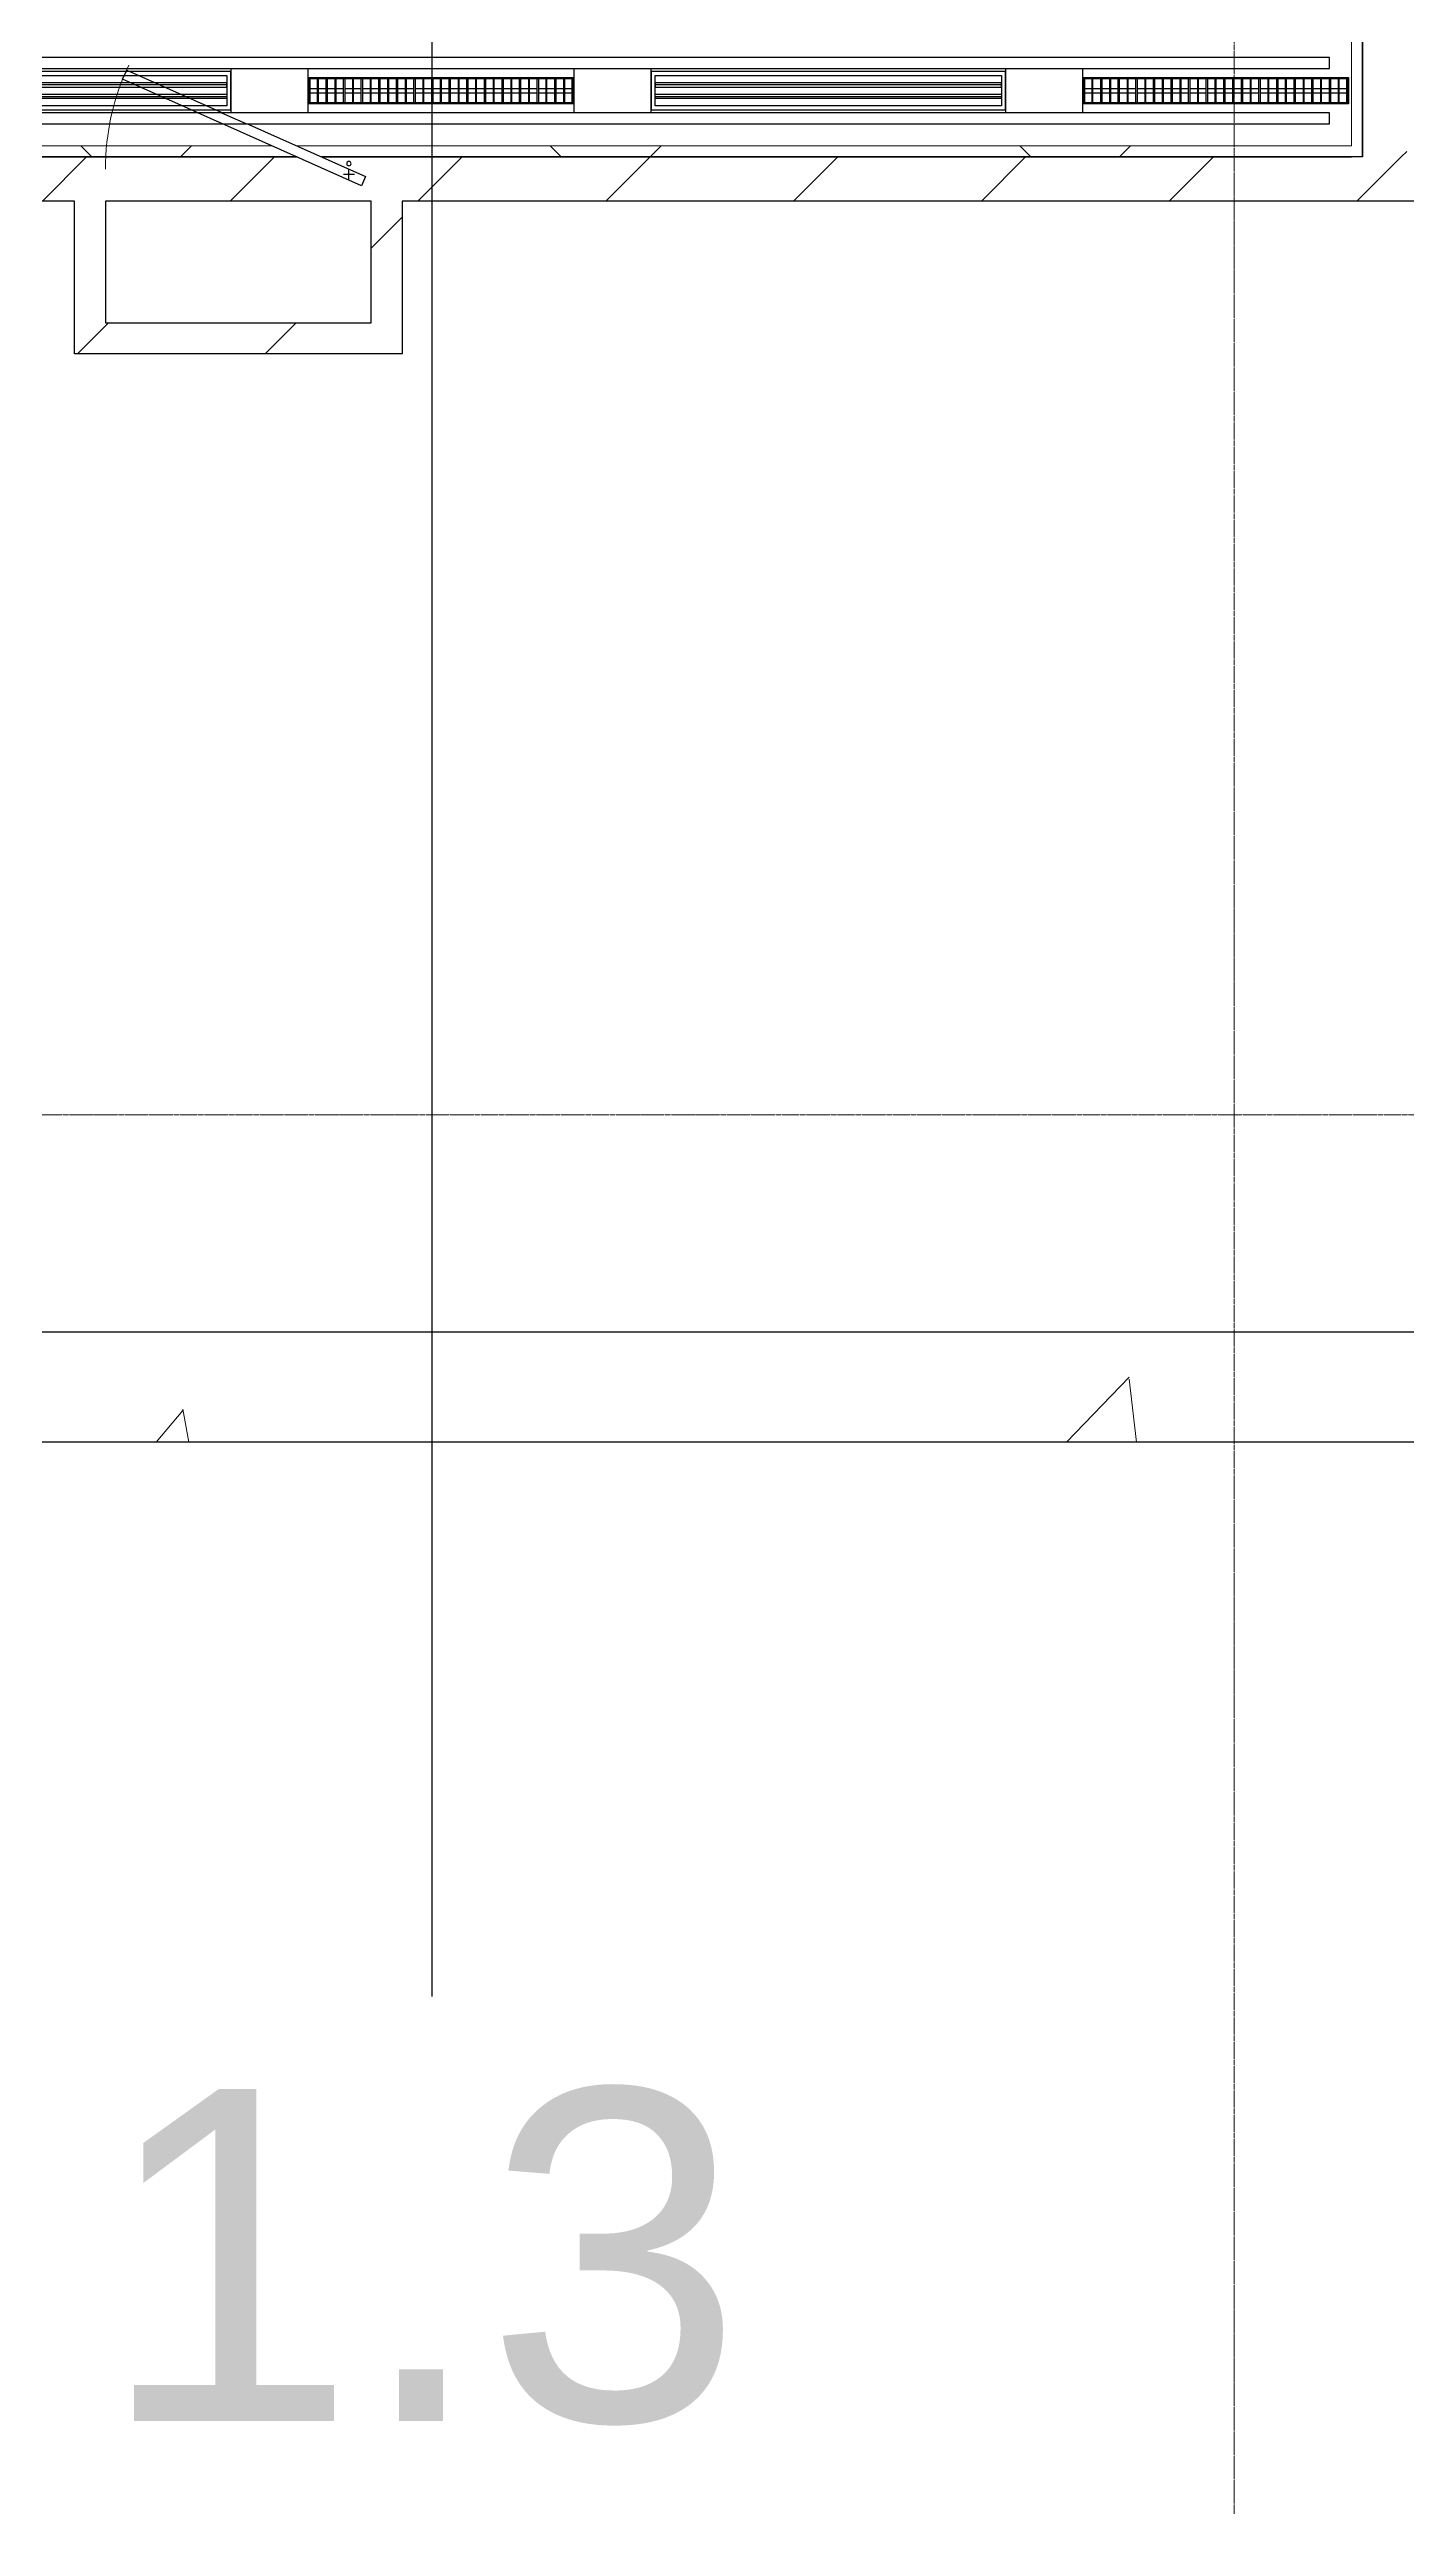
# Model space of a CAD drawing. Header units: millimetres. Extents: x -962357 to -591933, y -35273 to 59420.
# Drawn here: x -875434 to -869300, y -22087 to -10977 of the extents above; entities that cross this region are included whole.
import ezdxf
from ezdxf.enums import TextEntityAlignment as Align

# ---------------------------------------------------------------- set-up
doc = ezdxf.new("R2010")
doc.units = ezdxf.units.MM
doc.linetypes.add('DPA_Grid _ Level 100', pattern=[10, 5.5, -1.6, 1.3, -1.6])
for name, color, linetype in [('000 - WIPEOUT', 250, 'Continuous'), ('001 - ASCESSORIES', 251, 'Continuous'), ('A04_TUBE SERIES', 2, 'Continuous'), ('A11_ALU.SOLID SHEET', 2, 'Continuous')]:
    doc.layers.add(name, color=color, linetype=linetype)
for name, color, linetype, lineweight in [('008 - LIGHTING', 1, 'Continuous', 9), ('A-DOOR', 3, 'Continuous', 25), ('A-DOOR-E', 2, 'Continuous', 25), ('A-DOOR-OPNG', 2, 'Continuous', 9), ('A-FLOR-E', 2, 'Continuous', 9), ('A-GLAZ-CURT', 2, 'Continuous', 9), ('A-ROOM-IDEN', 3, 'Continuous', 25), ('A-WALL', 5, 'Continuous', 9), ('A-WALL-FNSH', 2, 'Continuous', 9), ('A-WALL-PATT', 1, 'Continuous', 9), ('S-GRID', 251, 'Continuous', 9)]:
    doc.layers.add(name, color=color, linetype=linetype, lineweight=lineweight)
doc.styles.add('Arial_1', font='arial.ttf', dxfattribs={"height": 1500})
pattern_1 = [(45, (2.4, 1), (-424.26407, 424.26407), [])]
pattern_2 = [(45, (2.4, 1), (-1060.6602, 1060.6602), []), (135, (2.4, 1), (-1060.6602, -1060.6602), [])]

# ---------------------------------------------------------------- blocks, each defined once
blk = doc.blocks.new('DPA_AC-SG-PI - A2_1200x2000 mm-12153081-4130-01 MULTI-PURPOSE LEVEL - REFLECTED CEILING PLAN')
at = {"layer": 'A-DOOR'}
for p, q in [((-500, 5), (-500, -45)), ((-525, -20), (-475, -20))]:
    blk.add_line(p, q, dxfattribs=at)
for start, end in [(0, 180), (180, 0)]:
    blk.add_arc((-500, -70), 10, start, end, dxfattribs=at)
at = {"layer": 'A-DOOR-E'}
for p, q in [((-575, -11), (-557, 30)), ((-557, 30), (523, -452)), ((504, -493), (-575, -11)), ((523, -452), (504, -493))]:
    blk.add_line(p, q, dxfattribs=at)
at = {"layer": 'A-DOOR-OPNG'}
blk.add_arc((-500, -45), 1100, 334.7442, 0, dxfattribs=at)
blk = doc.blocks.new('PPLS-PP19_Custom Tile Pattern - Custom Tile Pattern-V70-4130-01 MULTI-PURPOSE LEVEL - REFLECTED CEILING PLAN')
at = {"layer": 'A-GLAZ-CURT'}
for p, q in [((-300, 0), (300, 0)), ((300, 0), (-300, 0)), ((-134, 0), (-140, 0)), ((230, 0), (300, 0)), ((-300, -50), (300, -50)), ((300, -50), (-300, -50))]:
    blk.add_line(p, q, dxfattribs=at)
at = {"layer": 'A-GLAZ-CURT', "flags": 128}
for points in [[(-300, 0), (-292, 0), (-283, 0), (-275, 0), (-267, 0), (-259, 0), (-252, 0), (-244, 0), (-237, 0), (-229, 0), (-222, 0), (-215, 0), (-208, 0), (-201, 0), (-194, 0), (-188, 0), (-181, 0)], [(-190, 0), (-196, 0), (-203, 0), (-209, 0), (-216, 0), (-223, 0), (-230, 0), (-237, 0), (-244, 0), (-252, 0), (-260, 0), (-268, 0), (-275, 0), (-284, 0), (-292, 0), (-300, 0)], [(-149, 0), (-142, 0), (-133, 0), (-126, 0)]]:
    blk.add_lwpolyline(points, dxfattribs=at)
at = {"layer": 'A-GLAZ-CURT'}
for points, knots in [([(-300, 0), (-285, 0), (-237, 0), (-176, 0), (-138, 0), (-125, 0)], [-5323.127839, -5323.127839, -5323.127839, -5323.127839, -4502.809032, -2700.551212, -1108.984966, -1108.984966, -1108.984966, -1108.984966]), ([(-159, 0), (-160, 0), (-163, 0), (-174, 0), (-186, 0), (-210, 0), (-232, 0), (-249, 0), (-254, 0), (-254, 0)], [-2257.973564, -2257.973564, -2257.973564, -2257.973564, -2237.412286, -2029.680487, -1755.085331, -1400.429864, -858.079193, -543.655514, -531.287897, -531.287897, -531.287897, -531.287897]), ([(-143, 0), (-145, 0), (-150, 0), (-162, 0), (-178, 0), (-199, 0), (-215, 0), (-225, 0), (-227, 0)], [-2390.191866, -2390.191866, -2390.191866, -2390.191866, -2308.929706, -2113.765672, -1763.376603, -1422.553702, -978.033455, -910.549282, -910.549282, -910.549282, -910.549282]), ([(-128, 0), (-131, 0), (-137, 0), (-144, 0), (-147, 0)], [-5691.037617, -5691.037617, -5691.037617, -5691.037617, -5508.838257, -5319.88299, -5319.88299, -5319.88299, -5319.88299]), ([(-66, 0), (-70, 0), (-84, 0), (-111, 0), (-129, 0), (-142, 0), (-144, 0)], [-7788.403577, -7788.403577, -7788.403577, -7788.403577, -7508.296369, -7004.680444, -6449.282163, -6393.465623, -6393.465623, -6393.465623, -6393.465623]), ([(-118, 0), (-119, 0), (-122, 0), (-125, 0), (-127, 0), (-127, 0)], [-164.249813, -164.249813, -164.249813, -164.249813, -98.539552, -24.539552, 0, 0, 0, 0]), ([(-126, 0), (-125, 0), (-120, 0), (-107, 0), (-90, 0), (-75, 0), (-68, 0), (-65, 0), (-64, 0)], [-4082.700899, -4082.700899, -4082.700899, -4082.700899, -4054.690705, -3793.097032, -3402.597032, -3144.956779, -3050.982048, -2969.237017, -2969.237017, -2969.237017, -2969.237017]), ([(-126, 0), (-122, 0), (-109, 0), (-91, 0), (-77, 0), (-72, 0)], [-5231.017328, -5231.017328, -5231.017328, -5231.017328, -4994.692869, -4542.524482, -4234.633075, -4234.633075, -4234.633075, -4234.633075]), ([(-115, 0), (-108, 0), (-99, 0), (-91, 0), (-91, 0)], [-6773.888853, -6773.888853, -6773.888853, -6773.888853, -6236.997189, -6184.855039, -6184.855039, -6184.855039, -6184.855039]), ([(-59, 0), (-60, 0), (-66, 0), (-81, 0), (-99, 0), (-111, 0), (-113, 0)], [-1113.463882, -1113.463882, -1113.463882, -1113.463882, -1060.00838, -740.068933, -229.489605, -123.718209, -123.718209, -123.718209, -123.718209]), ([(-39, 0), (-40, 0), (-45, 0), (-56, 0), (-76, 0), (-92, 0), (-103, 0), (-106, 0)], [-1826.829157, -1826.829157, -1826.829157, -1826.829157, -1792.521578, -1466.981642, -1208.454564, -789.402658, -608.943052, -608.943052, -608.943052, -608.943052]), ([(-96, 0), (-96, 0), (-91, 0), (-71, 0), (-43, 0), (-15, 0), (-4, 0), (-1, 0)], [-5115.12164, -5115.12164, -5115.12164, -5115.12164, -5103.229623, -4799.173296, -4065.652676, -3589.737505, -3410.081093, -3410.081093, -3410.081093, -3410.081093]), ([(-68, 0), (-73, 0), (-81, 0), (-89, 0), (-92, 0)], [-2627.997013, -2627.997013, -2627.997013, -2627.997013, -2193.204658, -1970.99776, -1970.99776, -1970.99776, -1970.99776]), ([(-80, 0), (-79, 0), (-75, 0), (-71, 0), (-67, 0)], [-1286.743147, -1286.743147, -1286.743147, -1286.743147, -1274.333717, -1073.56893, -1073.56893, -1073.56893, -1073.56893]), ([(-29, 0), (-34, 0), (-44, 0), (-56, 0), (-63, 0), (-65, 0)], [-2680.714891, -2680.714891, -2680.714891, -2680.714891, -2413.671296, -2161.752162, -2037.343317, -2037.343317, -2037.343317, -2037.343317]), ([(31, 0), (26, 0), (12, 0), (-17, 0), (-42, 0), (-56, 0), (-58, 0)], [-4496.803627, -4496.803627, -4496.803627, -4496.803627, -4222.080604, -3745.412743, -2981.410125, -2831.320802, -2831.320802, -2831.320802, -2831.320802]), ([(-50, 0), (-48, 0), (-45, 0), (-43, 0), (-42, 0)], [-4417.7536, -4417.7536, -4417.7536, -4417.7536, -4321.566175, -4270.495146, -4270.495146, -4270.495146, -4270.495146]), ([(71, 0), (71, 0), (65, 0), (54, 0), (37, 0), (24, 0), (13, 0), (-3, 0), (-21, 0), (-33, 0), (-42, 0), (-47, 0), (-48, 0)], [-2966.590051, -2966.590051, -2966.590051, -2966.590051, -2950.589685, -2634.532728, -2313.748533, -2106.613311, -1925.670641, -1617.263037, -1290.787923, -1039.307308, -819.71621, -773.893057, -773.893057, -773.893057, -773.893057]), ([(-46, 0), (-43, 0), (-38, 0), (-34, 0), (-32, 0)], [-3487.344885, -3487.344885, -3487.344885, -3487.344885, -3315.260113, -3238.248822, -3238.248822, -3238.248822, -3238.248822]), ([(-31, 0), (-28, 0), (-17, 0), (9, 0), (43, 0), (68, 0), (78, 0), (79, 0)], [-6062.162279, -6062.162279, -6062.162279, -6062.162279, -5862.463379, -5340.621928, -4573.028122, -4094.177415, -3998.447461, -3998.447461, -3998.447461, -3998.447461]), ([(3, 0), (-5, 0), (-15, 0), (-29, 0), (-31, 0)], [-9880.810509, -9880.810509, -9880.810509, -9880.810509, -9424.652049, -9299.586361, -9299.586361, -9299.586361, -9299.586361]), ([(-29, 0), (-29, 0), (-27, 0), (-24, 0), (-23, 0)], [-166.548282, -166.548282, -166.548282, -166.548282, -102.06493, 0, 0, 0, 0]), ([(-23, 0), (-20, 0), (-17, 0), (-13, 0), (-11, 0), (-10, 0)], [-56468.192263, -56468.192263, -56468.192263, -56468.192263, -56344.022017, -56303.229861, -56238.992205, -56238.992205, -56238.992205, -56238.992205]), ([(-21, 0), (-19, 0), (-12, 0), (-1, 0), (4, 0)], [-2989.152759, -2989.152759, -2989.152759, -2989.152759, -2864.387349, -2490.960632, -2490.960632, -2490.960632, -2490.960632]), ([(1, 0), (-2, 0), (-7, 0), (-11, 0), (-12, 0)], [-2679.34943, -2679.34943, -2679.34943, -2679.34943, -2518.50168, -2435.772209, -2435.772209, -2435.772209, -2435.772209]), ([(-3, 0), (-1, 0), (14, 0), (43, 0), (89, 0), (121, 0), (138, 0), (139, 0)], [-439.821474, -439.821474, -439.821474, -439.821474, -429.606584, -390.253598, -346.313304, -291.370682, -290.5735, -290.5735, -290.5735, -290.5735]), ([(3, 0), (5, 0), (8, 0), (16, 0), (23, 0), (24, 0)], [-211.182196, -211.182196, -211.182196, -211.182196, -206.416616, -198.214427, -187.717507, -187.717507, -187.717507, -187.717507]), ([(103, 0), (101, 0), (86, 0), (63, 0), (37, 0), (25, 0), (21, 0)], [-375.435014, -375.435014, -375.435014, -375.435014, -369.147452, -330.153101, -307.516438, -289.397823, -289.397823, -289.397823, -289.397823]), ([(22, 0), (22, 0), (25, 0), (31, 0), (39, 0), (48, 0), (53, 0), (54, 0)], [-1992.768506, -1992.768506, -1992.768506, -1992.768506, -1956.422387, -1818.904206, -1645.594513, -1443.202566, -1370.028348, -1370.028348, -1370.028348, -1370.028348]), ([(136, 0), (122, 0), (87, 0), (51, 0), (31, 0)], [-106.750556, -106.750556, -106.750556, -106.750556, -59.610984, 0, 0, 0, 0]), ([(36, 0), (38, 0), (47, 0), (53, 0), (56, 0)], [-314.598523, -314.598523, -314.598523, -314.598523, -305.899624, -292.458861, -292.458861, -292.458861, -292.458861]), ([(100, 0), (90, 0), (75, 0), (58, 0), (47, 0), (42, 0), (38, 0), (37, 0)], [-395.777283, -395.777283, -395.777283, -395.777283, -357.622665, -341.267687, -334.000314, -326.15566, -321.97841, -321.97841, -321.97841, -321.97841]), ([(39, 0), (43, 0), (54, 0), (67, 0), (73, 0)], [-4639.627446, -4639.627446, -4639.627446, -4639.627446, -4353.683244, -3976.823525, -3976.823525, -3976.823525, -3976.823525]), ([(97, 0), (97, 0), (100, 0), (109, 0), (121, 0), (140, 0), (161, 0), (176, 0), (183, 0)], [-2253.533331, -2253.533331, -2253.533331, -2253.533331, -2233.599744, -2052.234781, -1843.028543, -1530.39897, -1095.004608, -662.803921, -662.803921, -662.803921, -662.803921]), ([(131, 0), (133, 0), (139, 0), (148, 0), (153, 0)], [-625.910216, -625.910216, -625.910216, -625.910216, -618.981161, -603.66234, -603.66234, -603.66234, -603.66234]), ([(163, 0), (165, 0), (169, 0), (171, 0), (171, 0)], [-111.264224, -111.264224, -111.264224, -111.264224, -56.742688, -55.632112, -55.632112, -55.632112, -55.632112]), ([(300, 0), (287, 0), (254, 0), (207, 0), (180, 0), (166, 0), (165, 0)], [-285.253232, -285.253232, -285.253232, -285.253232, -244.693688, -187.987675, -143.776725, -138.771843, -138.771843, -138.771843, -138.771843]), ([(172, 0), (176, 0), (189, 0), (194, 0), (196, 0)], [-7971.819559, -7971.819559, -7971.819559, -7971.819559, -7784.112253, -7707.76565, -7707.76565, -7707.76565, -7707.76565]), ([(186, 0), (187, 0), (193, 0), (209, 0), (219, 0), (230, 0)], [-46.257281, -46.257281, -46.257281, -46.257281, -41.623857, -24.459831, 0, 0, 0, 0]), ([(220, 0), (225, 0), (244, 0), (265, 0), (276, 0), (279, 0)], [-6915.603924, -6915.603924, -6915.603924, -6915.603924, -6582.165592, -6068.460911, -5859.388289, -5859.388289, -5859.388289, -5859.388289]), ([(286, 0), (287, 0), (288, 0), (294, 0), (298, 0), (300, 0)], [-4011.010929, -4011.010929, -4011.010929, -4011.010929, -3959.664717, -3862.421465, -3746.95702, -3746.95702, -3746.95702, -3746.95702])]:
    blk.add_open_spline(points, degree=3, knots=knots, dxfattribs=at)
for points in [[(-123, 0), (-125, 0), (-130, 0), (-134, 0)], [(-109, 0), (-104, 0), (-99, 0), (-91, 0)], [(68, 0), (72, 0), (76, 0), (80, 0)]]:
    blk.add_open_spline(points, degree=3, dxfattribs=at)
blk = doc.blocks.new('PPLS-PP19_Custom Tile Pattern - Custom Tile Pattern-V83-4130-01 MULTI-PURPOSE LEVEL - REFLECTED CEILING PLAN')
at = {"layer": 'A-GLAZ-CURT'}
for p, q in [((-300, 0), (-146, 0)), ((-146, 0), (-300, 0)), ((-36, 0), (300, 0)), ((300, 0), (-36, 0)), ((230, 0), (300, 0)), ((-300, -50), (-34, -50)), ((-34, -50), (-300, -50)), ((76, -50), (300, -50)), ((300, -50), (76, -50))]:
    blk.add_line(p, q, dxfattribs=at)
at = {"layer": 'A-GLAZ-CURT', "flags": 128}
for points in [[(-300, 0), (-292, 0), (-283, 0), (-275, 0), (-267, 0), (-259, 0), (-252, 0), (-244, 0), (-237, 0), (-229, 0), (-222, 0), (-215, 0), (-208, 0), (-201, 0), (-194, 0), (-188, 0), (-181, 0)], [(-190, 0), (-196, 0), (-203, 0), (-209, 0), (-216, 0), (-223, 0), (-230, 0), (-237, 0), (-244, 0), (-252, 0), (-260, 0), (-268, 0), (-275, 0), (-284, 0), (-292, 0), (-300, 0)]]:
    blk.add_lwpolyline(points, dxfattribs=at)
at = {"layer": 'A-GLAZ-CURT'}
for points, knots in [([(-300, 0), (-285, 0), (-237, 0), (-189, 0), (-159, 0), (-151, 0)], [-5323.127839, -5323.127839, -5323.127839, -5323.127839, -4502.809032, -2700.551212, -1996.172939, -1996.172939, -1996.172939, -1996.172939]), ([(-159, 0), (-160, 0), (-163, 0), (-174, 0), (-186, 0), (-210, 0), (-232, 0), (-249, 0), (-254, 0), (-254, 0)], [-2257.973564, -2257.973564, -2257.973564, -2257.973564, -2237.412286, -2029.680487, -1755.085331, -1400.429864, -858.079193, -543.655514, -531.287897, -531.287897, -531.287897, -531.287897]), ([(-150, 0), (-153, 0), (-163, 0), (-178, 0), (-199, 0), (-215, 0), (-225, 0), (-227, 0)], [-2276.373206, -2276.373206, -2276.373206, -2276.373206, -2113.765672, -1763.376603, -1422.553702, -978.033455, -910.549282, -910.549282, -910.549282, -910.549282]), ([(-35, 0), (-26, 0), (-14, 0), (-4, 0), (-1, 0)], [-4019.024145, -4019.024145, -4019.024145, -4019.024145, -3589.737505, -3410.081093, -3410.081093, -3410.081093, -3410.081093]), ([(31, 0), (26, 0), (12, 0), (-10, 0), (-27, 0), (-34, 0)], [-4496.803627, -4496.803627, -4496.803627, -4496.803627, -4222.080604, -3745.412743, -3330.96565, -3330.96565, -3330.96565, -3330.96565]), ([(71, 0), (71, 0), (65, 0), (54, 0), (37, 0), (24, 0), (13, 0), (-3, 0), (-21, 0), (-30, 0), (-34, 0), (-34, 0)], [-2966.590051, -2966.590051, -2966.590051, -2966.590051, -2950.589685, -2634.532728, -2313.748533, -2106.613311, -1925.670641, -1617.263037, -1290.787923, -1039.307308, -1031.857409, -1031.857409, -1031.857409, -1031.857409]), ([(-31, 0), (-28, 0), (-17, 0), (9, 0), (43, 0), (68, 0), (78, 0), (79, 0)], [-6062.162279, -6062.162279, -6062.162279, -6062.162279, -5862.463379, -5340.621928, -4573.028122, -4094.177415, -3998.447461, -3998.447461, -3998.447461, -3998.447461]), ([(3, 0), (-5, 0), (-15, 0), (-29, 0), (-31, 0)], [-9880.810509, -9880.810509, -9880.810509, -9880.810509, -9424.652049, -9299.586361, -9299.586361, -9299.586361, -9299.586361]), ([(-29, 0), (-29, 0), (-27, 0), (-24, 0), (-23, 0)], [-166.548282, -166.548282, -166.548282, -166.548282, -102.06493, 0, 0, 0, 0]), ([(-23, 0), (-20, 0), (-17, 0), (-13, 0), (-11, 0), (-10, 0)], [-56468.192263, -56468.192263, -56468.192263, -56468.192263, -56344.022017, -56303.229861, -56238.992205, -56238.992205, -56238.992205, -56238.992205]), ([(-21, 0), (-19, 0), (-12, 0), (-1, 0), (4, 0)], [-2989.152759, -2989.152759, -2989.152759, -2989.152759, -2864.387349, -2490.960632, -2490.960632, -2490.960632, -2490.960632]), ([(1, 0), (-2, 0), (-7, 0), (-11, 0), (-12, 0)], [-2679.34943, -2679.34943, -2679.34943, -2679.34943, -2518.50168, -2435.772209, -2435.772209, -2435.772209, -2435.772209]), ([(-3, 0), (-1, 0), (14, 0), (43, 0), (89, 0), (121, 0), (138, 0), (139, 0)], [-439.821474, -439.821474, -439.821474, -439.821474, -429.606584, -390.253598, -346.313304, -291.370682, -290.5735, -290.5735, -290.5735, -290.5735]), ([(3, 0), (5, 0), (8, 0), (16, 0), (23, 0), (24, 0)], [-211.182196, -211.182196, -211.182196, -211.182196, -206.416616, -198.214427, -187.717507, -187.717507, -187.717507, -187.717507]), ([(103, 0), (101, 0), (86, 0), (63, 0), (37, 0), (25, 0), (21, 0)], [-375.435014, -375.435014, -375.435014, -375.435014, -369.147452, -330.153101, -307.516438, -289.397823, -289.397823, -289.397823, -289.397823]), ([(22, 0), (22, 0), (25, 0), (31, 0), (39, 0), (48, 0), (53, 0), (54, 0)], [-1992.768506, -1992.768506, -1992.768506, -1992.768506, -1956.422387, -1818.904206, -1645.594513, -1443.202566, -1370.028348, -1370.028348, -1370.028348, -1370.028348]), ([(136, 0), (122, 0), (87, 0), (51, 0), (31, 0)], [-106.750556, -106.750556, -106.750556, -106.750556, -59.610984, 0, 0, 0, 0]), ([(36, 0), (38, 0), (47, 0), (53, 0), (56, 0)], [-314.598523, -314.598523, -314.598523, -314.598523, -305.899624, -292.458861, -292.458861, -292.458861, -292.458861]), ([(100, 0), (90, 0), (75, 0), (58, 0), (47, 0), (42, 0), (38, 0), (37, 0)], [-395.777283, -395.777283, -395.777283, -395.777283, -357.622665, -341.267687, -334.000314, -326.15566, -321.97841, -321.97841, -321.97841, -321.97841]), ([(39, 0), (43, 0), (54, 0), (67, 0), (73, 0)], [-4639.627446, -4639.627446, -4639.627446, -4639.627446, -4353.683244, -3976.823525, -3976.823525, -3976.823525, -3976.823525]), ([(97, 0), (97, 0), (100, 0), (109, 0), (121, 0), (132, 0), (139, 0), (140, 0)], [-2253.533331, -2253.533331, -2253.533331, -2253.533331, -2233.599744, -2052.234781, -1843.028543, -1530.39897, -1474.608354, -1474.608354, -1474.608354, -1474.608354]), ([(131, 0), (133, 0), (135, 0), (137, 0), (138, 0)], [-625.910216, -625.910216, -625.910216, -625.910216, -618.981161, -618.494257, -618.494257, -618.494257, -618.494257]), ([(141, 0), (148, 0), (162, 0), (176, 0), (183, 0)], [-1458.168626, -1458.168626, -1458.168626, -1458.168626, -1095.004608, -662.803921, -662.803921, -662.803921, -662.803921]), ([(163, 0), (165, 0), (169, 0), (171, 0), (171, 0)], [-111.264224, -111.264224, -111.264224, -111.264224, -56.742688, -55.632112, -55.632112, -55.632112, -55.632112]), ([(300, 0), (287, 0), (254, 0), (207, 0), (180, 0), (166, 0), (165, 0)], [-285.253232, -285.253232, -285.253232, -285.253232, -244.693688, -187.987675, -143.776725, -138.771843, -138.771843, -138.771843, -138.771843]), ([(172, 0), (176, 0), (189, 0), (194, 0), (196, 0)], [-7971.819559, -7971.819559, -7971.819559, -7971.819559, -7784.112253, -7707.76565, -7707.76565, -7707.76565, -7707.76565]), ([(186, 0), (187, 0), (193, 0), (209, 0), (219, 0), (230, 0)], [-46.257281, -46.257281, -46.257281, -46.257281, -41.623857, -24.459831, 0, 0, 0, 0]), ([(220, 0), (225, 0), (244, 0), (265, 0), (276, 0), (279, 0)], [-6915.603924, -6915.603924, -6915.603924, -6915.603924, -6582.165592, -6068.460911, -5859.388289, -5859.388289, -5859.388289, -5859.388289]), ([(286, 0), (287, 0), (288, 0), (294, 0), (298, 0), (300, 0)], [-4011.010929, -4011.010929, -4011.010929, -4011.010929, -3959.664717, -3862.421465, -3746.95702, -3746.95702, -3746.95702, -3746.95702])]:
    blk.add_open_spline(points, degree=3, knots=knots, dxfattribs=at)
for points in [[(-29, 0), (-31, 0), (-33, 0), (-35, 0)], [(68, 0), (72, 0), (76, 0), (80, 0)], [(145, 0), (148, 0), (150, 0), (153, 0)]]:
    blk.add_open_spline(points, degree=3, dxfattribs=at)
blk = doc.blocks.new('*U612')
at = {"layer": 'A-GLAZ-CURT'}
for name, p in [('PPLS-PP19_Custom Tile Pattern - Custom Tile Pattern-V70-4130-01 MULTI-PURPOSE LEVEL - REFLECTED CEILING PLAN', (-130800, -14995)), ('PPLS-PP19_Custom Tile Pattern - Custom Tile Pattern-V70-4130-01 MULTI-PURPOSE LEVEL - REFLECTED CEILING PLAN', (-130200, -14995)), ('PPLS-PP19_Custom Tile Pattern - Custom Tile Pattern-V83-4130-01 MULTI-PURPOSE LEVEL - REFLECTED CEILING PLAN', (-129600, -14995)), ('PPLS-PP19_Custom Tile Pattern - Custom Tile Pattern-V70-4130-01 MULTI-PURPOSE LEVEL - REFLECTED CEILING PLAN', (-129000, -14995)), ('PPLS-PP19_Custom Tile Pattern - Custom Tile Pattern-V70-4130-01 MULTI-PURPOSE LEVEL - REFLECTED CEILING PLAN', (-128400, -14995)), ('PPLS-PP19_Custom Tile Pattern - Custom Tile Pattern-V70-4130-01 MULTI-PURPOSE LEVEL - REFLECTED CEILING PLAN', (-127800, -14995)), ('PPLS-PP19_Custom Tile Pattern - Custom Tile Pattern-V70-4130-01 MULTI-PURPOSE LEVEL - REFLECTED CEILING PLAN', (-127200, -14995))]:
    blk.add_blockref(name, p, dxfattribs=at)
blk = doc.blocks.new('*U585')
blk.add_wipeout([(-25, 0), (25, 0), (25, 20718), (-25, 20718)]).dxf.layer = '000 - WIPEOUT'
at = {"layer": 'A04_TUBE SERIES', "color": 0}
blk.add_lwpolyline([(-25, 0), (25, 0), (25, 20718), (-25, 20718)], close=True, dxfattribs=at)
at = {"layer": 'Defpoints', "color": 250, "flags": 1}
blk.add_attdef('EXTR.OVL-LENGTH_', (-33, -9), '', height=5, dxfattribs=at)
blk = doc.blocks.new('*U570')
at = {"color": 1}
blk.add_wipeout([(600, -60), (-600, -60), (-600, 60), (600, 60)], dxfattribs=at).dxf.layer = '000 - WIPEOUT'
at = {"layer": '001 - ASCESSORIES', "color": 0}
blk.add_lwpolyline([(600, -60), (-600, -60), (-600, 60), (600, 60)], close=True, dxfattribs=at)
at = {"layer": '001 - ASCESSORIES'}
for points in [[(-593, -55), (-598, -55), (-598, 55), (-593, 55)], [(595, -55), (-595, -55), (-595, 55), (595, 55)], [(-559, -55), (-554, -55), (-554, 55), (-559, 55)], [(-514, -55), (-519, -55), (-519, 55), (-514, 55)], [(-479, -55), (-474, -55), (-474, 55), (-479, 55)], [(-435, -55), (-440, -55), (-440, 55), (-435, 55)], [(-400, -55), (-395, -55), (-395, 55), (-400, 55)], [(-355, -55), (-360, -55), (-360, 55), (-355, 55)], [(-320, -55), (-315, -55), (-315, 55), (-320, 55)], [(-276, -55), (-281, -55), (-281, 55), (-276, 55)], [(-241, -55), (-236, -55), (-236, 55), (-241, 55)], [(-196, -55), (-201, -55), (-201, 55), (-196, 55)], [(-161, -55), (-156, -55), (-156, 55), (-161, 55)], [(-117, -55), (-122, -55), (-122, 55), (-117, 55)], [(-82, -55), (-77, -55), (-77, 55), (-82, 55)], [(-37, -55), (-42, -55), (-42, 55), (-37, 55)], [(-3, -55), (3, -55), (3, 55), (-3, 55)], [(42, -55), (37, -55), (37, 55), (42, 55)], [(77, -55), (82, -55), (82, 55), (77, 55)], [(122, -55), (117, -55), (117, 55), (122, 55)], [(156, -55), (161, -55), (161, 55), (156, 55)], [(201, -55), (196, -55), (196, 55), (201, 55)], [(236, -55), (241, -55), (241, 55), (236, 55)], [(281, -55), (276, -55), (276, 55), (281, 55)], [(315, -55), (320, -55), (320, 55), (315, 55)], [(360, -55), (355, -55), (355, 55), (360, 55)], [(395, -55), (400, -55), (400, 55), (395, 55)], [(440, -55), (435, -55), (435, 55), (440, 55)], [(474, -55), (479, -55), (479, 55), (474, 55)], [(519, -55), (514, -55), (514, 55), (519, 55)], [(554, -55), (559, -55), (559, 55), (554, 55)], [(598, -55), (593, -55), (593, 55), (598, 55)]]:
    blk.add_lwpolyline(points, close=True, dxfattribs=at)
for points in [[(-593, 10), (-559, 10)], [(-554, 10), (-519, 10)], [(-514, 10), (-479, 10)], [(-474, 10), (-440, 10)], [(-435, 10), (-400, 10)], [(-395, 10), (-360, 10)], [(-355, 10), (-320, 10)], [(-315, 10), (-281, 10)], [(-276, 10), (-241, 10)], [(-236, 10), (-201, 10)], [(-196, 10), (-161, 10)], [(-156, 10), (-122, 10)], [(-117, 10), (-82, 10)], [(-77, 10), (-42, 10)], [(-37, 10), (-3, 10)], [(3, 10), (37, 10)], [(42, 10), (77, 10)], [(82, 10), (117, 10)], [(122, 10), (156, 10)], [(161, 10), (196, 10)], [(201, 10), (236, 10)], [(241, 10), (276, 10)], [(281, 10), (315, 10)], [(320, 10), (355, 10)], [(360, 10), (395, 10)], [(400, 10), (435, 10)], [(440, 10), (474, 10)], [(479, 10), (514, 10)], [(519, 10), (554, 10)], [(559, 10), (593, 10)], [(-593, -10), (-559, -10)], [(-554, -10), (-519, -10)], [(-514, -10), (-479, -10)], [(-474, -10), (-440, -10)], [(-435, -10), (-400, -10)], [(-395, -10), (-360, -10)], [(-355, -10), (-320, -10)], [(-315, -10), (-281, -10)], [(-276, -10), (-241, -10)], [(-236, -10), (-201, -10)], [(-196, -10), (-161, -10)], [(-156, -10), (-122, -10)], [(-117, -10), (-82, -10)], [(-77, -10), (-42, -10)], [(-37, -10), (-3, -10)], [(3, -10), (37, -10)], [(42, -10), (77, -10)], [(82, -10), (117, -10)], [(122, -10), (156, -10)], [(161, -10), (196, -10)], [(201, -10), (236, -10)], [(241, -10), (276, -10)], [(281, -10), (315, -10)], [(320, -10), (355, -10)], [(360, -10), (395, -10)], [(400, -10), (435, -10)], [(440, -10), (474, -10)], [(479, -10), (514, -10)], [(519, -10), (554, -10)], [(559, -10), (593, -10)]]:
    blk.add_lwpolyline(points, dxfattribs=at)
blk = doc.blocks.new('*U584')
blk.add_wipeout([(-25, 0), (25, 0), (25, 20718), (-25, 20718)]).dxf.layer = '000 - WIPEOUT'
at = {"layer": 'A04_TUBE SERIES', "color": 0}
blk.add_lwpolyline([(-25, 0), (25, 0), (25, 20718), (-25, 20718)], close=True, dxfattribs=at)
at = {"layer": 'Defpoints', "color": 250, "flags": 1}
blk.add_attdef('EXTR.OVL-LENGTH_', (-33, -9), '', height=5, dxfattribs=at)
blk = doc.blocks.new('*U742')
blk.add_point((0, 0))
at = {"layer": 'Defpoints', "color": 250}
blk.add_text('AL.SHEET-HAT-TYPE-C', height=7, rotation=270, dxfattribs=at).set_placement((15, 0), align=Align.BOTTOM_CENTER)
blk.add_wipeout([(0, -100), (350, -100), (350, 100), (0, 100)]).dxf.layer = '000 - WIPEOUT'
at = {"layer": 'A11_ALU.SOLID SHEET', "color": 0}
blk.add_lwpolyline([(0, -100), (350, -100), (350, 100), (0, 100)], close=True, dxfattribs=at)
blk = doc.blocks.new('*U526')
at = {"layer": '001 - ASCESSORIES', "color": 0, "linetype": 'ByBlock'}
blk.add_lwpolyline([(800, 87), (-800, 87), (-800, -87), (800, -87)], close=True, dxfattribs=at)
at = {"layer": '001 - ASCESSORIES', "linetype": 'ByBlock'}
for points in [[(-782, 69), (782, 69), (782, -69), (-782, -69)], [(782, 36), (-782, 36), (-782, 16), (782, 16)], [(-782, -16), (782, -16), (782, -36), (-782, -36)]]:
    blk.add_lwpolyline(points, close=True, dxfattribs=at)
for points in [[(782, 26), (-782, 26)], [(-782, -26), (782, -26)]]:
    blk.add_lwpolyline(points, dxfattribs=at)
blk = doc.blocks.new('*U744')
blk.add_point((0, 0))
at = {"layer": 'Defpoints', "color": 250}
blk.add_text('AL.SHEET-HAT-TYPE-C', height=7, rotation=270, dxfattribs=at).set_placement((15, 0), align=Align.BOTTOM_CENTER)
blk.add_wipeout([(0, -100), (350, -100), (350, 100), (0, 100)]).dxf.layer = '000 - WIPEOUT'
at = {"layer": 'A11_ALU.SOLID SHEET', "color": 0}
blk.add_lwpolyline([(0, -100), (350, -100), (350, 100), (0, 100)], close=True, dxfattribs=at)
blk = doc.blocks.new('*U853')
at = {"layer": 'A11_ALU.SOLID SHEET', "color": 1}
for name, p in [('*U744', (-129934, -14745)), ('*U742', (-128384, -14745)), ('*U742', (-126434, -14745))]:
    blk.add_blockref(name, p, dxfattribs=at)
at = {"layer": '008 - LIGHTING'}
for name, p in [('*U526', (-130734, -14745)), ('*U526', (-127234, -14745)), ('*U570', (-128984, -14745)), ('*U570', (-125484, -14745))]:
    blk.add_blockref(name, p, dxfattribs=at)
at = {"layer": 'A04_TUBE SERIES', "linetype": 'ByBlock', "rotation": 270}
for name, p in [('*U584', (-145688, -14620)), ('*U585', (-145688, -14870))]:
    blk.add_blockref(name, p, dxfattribs=at)

msp = doc.modelspace()

# ---------------------------------------------------------------- hatches: boundary and pattern name
at = {"layer": 'A-WALL-PATT'}
h = msp.add_hatch(dxfattribs=at)
h.set_pattern_fill('FP_1', color=256, style=0, pattern_type=2)
h.set_pattern_definition([(50, (2.4, 1), (3643.682, -318.781), [381, -4191]), (355, (2.4, 1), (-704.856, 3821.136), [304.8, -3352.8]), (100.451, (306, -25.6), (2938.852, 3502.332), [323.8, -3561.801]), (46.184, (2.4, 1017), (5421.581, -840.856), [571.5, -6286.5]), (96.636, (454, 947), (4748.05, 4948.55), [485.7, -5342.702]), (351.184, (2.4, 1017), (4748.1, 4948.506), [457.2, -5029.2]), (21, (510.4, 763), (3032.288, -2045.304), [381, -4191]), (326, (510.4, 763), (1236.042, 3683.762), [304.8, -3352.8]), (71.451, (763, 592.5), (4268.343, 1638.425), [323.8, -3561.801]), (37.5, (2.4, 1), (61.772, 1691.1008), [167.64, -3144.52, 167.64, -3235.96, -3365.5]), (37.5, (2.4, 1), (61.772, 1691.1008), [-6715.76, 167.64, -3197.86]), (7.5, (2.4, 1), (1336.3933, 2003.6115), [167.64, -1772.92, 167.64, -3068.32, -1282.7]), (7.5, (2.4, 1), (1336.3933, 2003.6115), [-5176.52, 167.64, -1115.06]), (327.5, (-1130.5, 1), (2711.8178, -114.5786), [167.64, -1102.36, 167.64, -3794.76, -5257.8]), (327.5, (-1130.5, 1), (2711.8178, -114.5786), [-5232.4, 167.64, -5090.16]), (317.5, (-1638.5, 1), (2962.5856, 508.5334), [167.64, -1483.36, 167.64, -2463.8, -3733.8]), (317.5, (-1638.5, 1), (2962.5856, 508.5334), [-4282.44, 167.64, -3566.16])])
h.paths.add_polyline_path([(-868778.9, -17275.1), (-868778.9, -16775.1), (-914635, -16775.1), (-914635, -17275.1), (-871237.7, -17275.1)])

# ---------------------------------------------------------------- linework, layer by layer
at = {"layer": 'A-WALL', "color": 7, "lineweight": 25}
for p, q in [((-880445, -16775.1), (-868778.9, -16775.1)), ((-868778.9, -17275.1), (-914635, -17275.1))]:
    msp.add_line(p, q, dxfattribs=at)
at = {"layer": 'S-GRID', "linetype": 'DPA_Grid _ Level 100'}
msp.add_line((-603146.2, -15795), (-957857, -15795), dxfattribs=at)

# ---------------------------------------------------------------- block references
msp.add_blockref('*U853', (-744680, 3580))

# ---------------------------------------------------------------- texts
at = {"layer": 'A-ROOM-IDEN', "lineweight": 9, "insert": (-875210.8, -20198.8), "char_height": 1500, "width": 3607.594, "attachment_point": 1, "style": 'Arial_1'}
msp.add_mtext('1.3', dxfattribs=at)

# ---------------------------------------------------------------- next in the draw order: hatches: boundary and pattern name
at = {"layer": 'A-WALL-PATT'}
h = msp.add_hatch(dxfattribs=at)
h.set_pattern_fill('FP_2', color=256, style=0, pattern_type=2)
h.set_pattern_definition(pattern_1)
h.paths.add_polyline_path([(-869300, -11464.8), (-869300, -3847.1), (-869500, -4061.6), (-869500, -5643.9), (-869411.1, -5445), (-869370, -5463.4), (-869500, -5754.2), (-869500, -9243.9), (-869411.1, -9045), (-869370, -9063.4), (-869500, -9360.7), (-869500, -11464.8)])
h.paths.add_polyline_path([(-869462.9, -9127.1), (-869480, -9120), (-869462.9, -9112.9)])
h.paths.add_polyline_path([(-869462.9, -5527.1), (-869480, -5520), (-869462.9, -5512.9)])
h = msp.add_hatch(dxfattribs=at)
h.set_pattern_fill('FP_3', color=256, style=0, pattern_type=2)
h.set_pattern_definition(pattern_2)
h.paths.add_polyline_path([(-869550, -11464.8), (-869500, -11464.8), (-869502.9, -9360.7), (-869550, -9466.1), (-869550, -11414.8)])
h.paths.add_polyline_path([(-869550, -9355.8), (-869500, -9243.9), (-869500, -5754.2), (-869550, -5866.1), (-869550, -9045)])
h.paths.add_polyline_path([(-869550, -5755.8), (-869500, -5643.9), (-869500, -4061.6), (-869550, -4115.2), (-869550, -5445)])
h = msp.add_hatch(dxfattribs=at)
h.set_pattern_fill('FP_3', color=256, style=0, pattern_type=2)
h.set_pattern_definition(pattern_2)
h.paths.add_polyline_path([(-875995, -11464.8), (-874314.2, -11464.8), (-874426.1, -11414.8), (-879820, -11414.8), (-879820, -11464.8), (-877041.6, -11464.8)])
h.paths.add_polyline_path([(-869550, -11464.8), (-869550, -11414.8), (-874315.8, -11414.8), (-874203.9, -11464.8), (-871237.7, -11464.8)])
h = msp.add_hatch(dxfattribs=at)
h.set_pattern_fill('FP_2', color=256, style=0, pattern_type=2)
h.set_pattern_definition(pattern_1)
h.paths.add_polyline_path([(-868778.1, -11664.8), (-868778.1, -11464.8), (-874203.9, -11464.8), (-874005, -11553.7), (-874023.4, -11594.7), (-874314.2, -11464.8), (-875995, -11464.8), (-875995, -11664.8), (-871237.7, -11664.8)])
h.paths.add_polyline_path([(-874087.1, -11501.9), (-874080, -11484.8), (-874072.9, -11501.9)])
h = msp.add_hatch(dxfattribs=at)
h.set_pattern_fill('FP_2', color=256, style=0, pattern_type=2)
h.set_pattern_definition(pattern_1)
h.paths.add_polyline_path([(-875180, -12354.8), (-875180, -11664.8), (-875320, -11664.8), (-875320, -12354.8)])
h = msp.add_hatch(dxfattribs=at)
h.set_pattern_fill('FP_2', color=256, style=0, pattern_type=2)
h.set_pattern_definition(pattern_1)
h.paths.add_polyline_path([(-873840, -12214.8), (-873840, -11664.8), (-873980, -11664.8), (-873980, -12214.8)])
h = msp.add_hatch(dxfattribs=at)
h.set_pattern_fill('FP_2', color=256, style=0, pattern_type=2)
h.set_pattern_definition(pattern_1)
h.paths.add_polyline_path([(-873840, -12354.8), (-873840, -12214.8), (-875180, -12214.8), (-875180, -12354.8), (-874139.7, -12354.8)])

# ---------------------------------------------------------------- next in the draw order: linework, layer by layer
at = {"layer": 'A-FLOR-E'}
for p, q in [((-875320, -11464.8), (-874314.2, -11464.8)), ((-874314.2, -11464.8), (-875320, -11464.8)), ((-874203.9, -11464.8), (-873840, -11464.8)), ((-873840, -11464.8), (-874203.9, -11464.8)), ((-875320, -12354.8), (-875320, -11664.8)), ((-875320, -11664.8), (-875320, -12354.8)), ((-873840, -11664.8), (-873840, -12354.8)), ((-873840, -12354.8), (-873840, -11664.8)), ((-873840, -12354.8), (-875320, -12354.8)), ((-875320, -12354.8), (-873840, -12354.8))]:
    msp.add_line(p, q, dxfattribs=at)
at = {"layer": 'A-ROOM-IDEN'}
msp.add_line((-873705.8, -6091), (-873705.8, -19780.6), dxfattribs=at)
at = {"layer": 'A-WALL', "color": 7, "lineweight": 25}
for p, q in [((-869500, -11464.8), (-869500, -10220)), ((-869500, -10220), (-869500, -11464.8)), ((-875995, -11464.8), (-875180, -11464.8)), ((-875180, -11464.8), (-875995, -11464.8)), ((-875180, -11464.8), (-874314.2, -11464.8)), ((-874314.2, -11464.8), (-875180, -11464.8)), ((-874203.9, -11464.8), (-873980, -11464.8)), ((-873980, -11464.8), (-874203.9, -11464.8)), ((-873980, -11464.8), (-869550, -11464.8)), ((-869550, -11464.8), (-873980, -11464.8)), ((-869500, -11464.8), (-869550, -11464.8)), ((-875320, -11664.8), (-875995, -11664.8)), ((-875320, -12354.8), (-875320, -11664.8)), ((-873980, -11664.8), (-875180, -11664.8)), ((-875180, -11664.8), (-875180, -12214.8)), ((-873980, -12214.8), (-873980, -11664.8)), ((-868778.1, -11664.8), (-873840, -11664.8)), ((-873840, -11664.8), (-873840, -12214.8)), ((-875180, -12214.8), (-873980, -12214.8)), ((-873840, -12214.8), (-873840, -12354.8)), ((-875180, -12354.8), (-875320, -12354.8)), ((-873840, -12354.8), (-875180, -12354.8))]:
    msp.add_line(p, q, dxfattribs=at)
at = {"layer": 'A-WALL-FNSH', "color": 250}
for p, q in [((-869550, -11414.8), (-869550, -10220)), ((-879820, -11414.8), (-875180, -11414.8)), ((-875180, -11414.8), (-874426.1, -11414.8)), ((-874315.8, -11414.8), (-873980, -11414.8)), ((-873980, -11414.8), (-869550, -11414.8))]:
    msp.add_line(p, q, dxfattribs=at)
at = {"layer": 'S-GRID', "linetype": 'DPA_Grid _ Level 100'}
msp.add_line((-870080, -30741.3), (-870080, 54920.2), dxfattribs=at)

# ---------------------------------------------------------------- next in the draw order: block references
msp.add_blockref('*U612', (-744680, 3580))
at = {"layer": 'A-DOOR-E', "rotation": 180}
msp.add_blockref('DPA_AC-SG-PI - A2_1200x2000 mm-12153081-4130-01 MULTI-PURPOSE LEVEL - REFLECTED CEILING PLAN', (-874580, -11564.8), dxfattribs=at)

doc.saveas('drawing.dxf')
